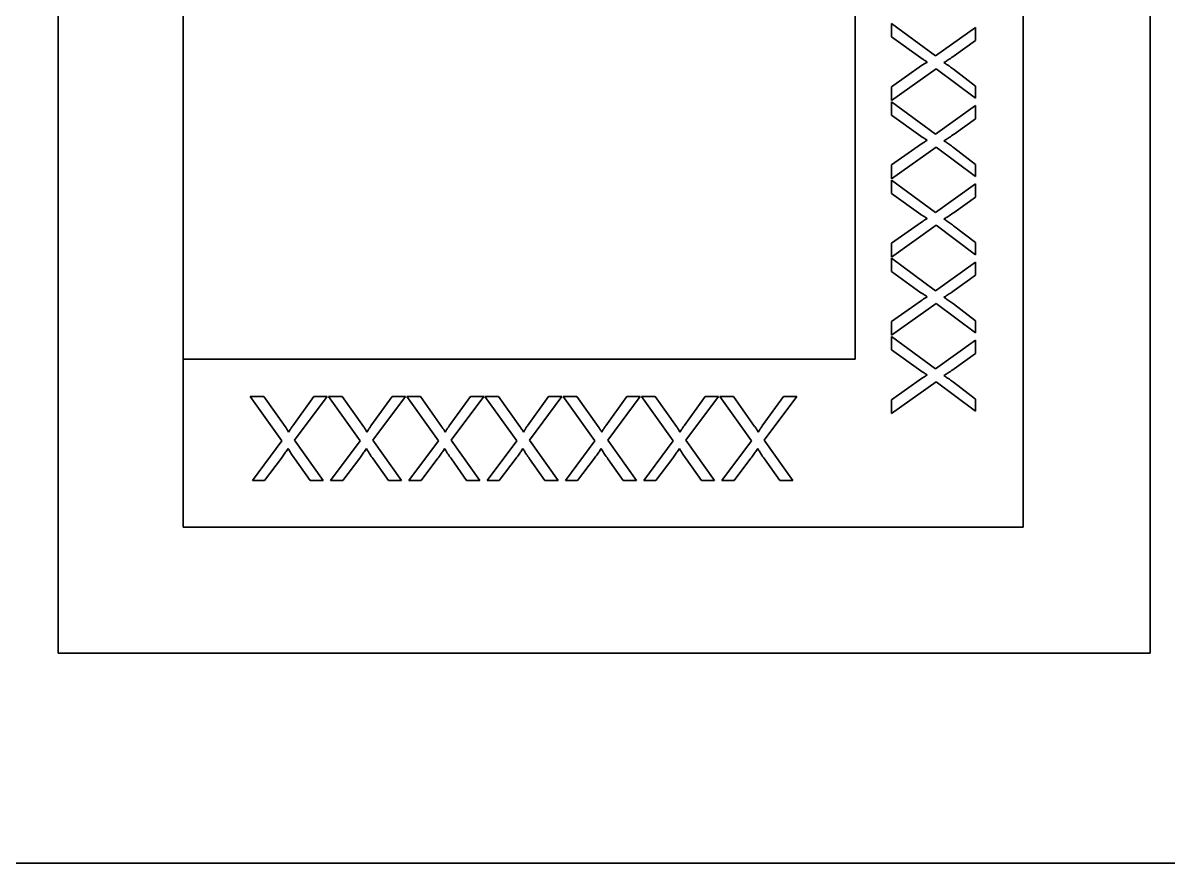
# Model space of a CAD drawing. Extents: x -1051 to 2563, y -231 to 775.
# Drawn here: x -590.77 to -577.13, y -24.32 to -14.31 of the extents above; entities that cross this region are included whole.
import ezdxf

# ---------------------------------------------------------------- set-up
doc = ezdxf.new("R2010")
doc.units = 0

msp = doc.modelspace()

# ---------------------------------------------------------------- linework, layer by layer
at = {"color": 7, "lineweight": 35, "ltscale": 0.375}
for p, q in [((-590.347, -21.817), (-590.347, -6.817)), ((-577.347, -6.817), (-577.347, -21.817))]:
    msp.add_line(p, q, dxfattribs=at)
at = {"color": 7, "lineweight": 35, "ltscale": 0.3}
msp.add_line((-578.86, -8.317), (-578.86, -20.317), dxfattribs=at)
at = {"color": 7, "lineweight": 35, "ltscale": 0.2}
for p, q in [((-588.86, -18.317), (-588.86, -10.317)), ((-580.86, -10.317), (-580.86, -18.317)), ((-580.86, -18.317), (-588.86, -18.317))]:
    msp.add_line(p, q, dxfattribs=at)
at = {"color": 7, "lineweight": 35, "ltscale": 0.016224}
for p, q in [((-580.424, -14.319), (-579.903, -14.705)), ((-580.424, -15.25), (-579.903, -15.637)), ((-580.424, -16.182), (-579.903, -16.569)), ((-580.424, -17.114), (-579.903, -17.501)), ((-580.424, -18.046), (-579.903, -18.432)), ((-587.145, -18.76), (-587.532, -19.281)), ((-583.418, -18.76), (-583.804, -19.281)), ((-582.486, -18.76), (-582.873, -19.281))]:
    msp.add_line(p, q, dxfattribs=at)
at = {"color": 7, "lineweight": 35, "ltscale": 0.003973}
for p, q in [((-580.424, -14.477), (-580.424, -14.319)), ((-580.424, -15.409), (-580.424, -15.25)), ((-580.424, -16.341), (-580.424, -16.182)), ((-580.424, -17.273), (-580.424, -17.114)), ((-580.424, -18.205), (-580.424, -18.046)), ((-587.304, -18.76), (-587.145, -18.76)), ((-586.372, -18.76), (-586.213, -18.76)), ((-584.508, -18.76), (-584.349, -18.76)), ((-583.577, -18.76), (-583.418, -18.76)), ((-582.645, -18.76), (-582.486, -18.76)), ((-581.713, -18.76), (-581.554, -18.76))]:
    msp.add_line(p, q, dxfattribs=at)
at = {"color": 7, "lineweight": 35, "ltscale": 0.014698}
for p, q in [((-579.903, -14.705), (-579.424, -14.364)), ((-579.903, -15.637), (-579.424, -15.296)), ((-579.903, -16.569), (-579.424, -16.228)), ((-579.903, -17.501), (-579.424, -17.16)), ((-579.903, -18.432), (-579.424, -18.091))]:
    msp.add_line(p, q, dxfattribs=at)
at = {"color": 7, "lineweight": 35, "ltscale": 0.003939}
for p, q in [((-579.424, -14.364), (-579.424, -14.522)), ((-579.424, -15.296), (-579.424, -15.454)), ((-579.424, -16.228), (-579.424, -16.385)), ((-579.424, -17.16), (-579.424, -17.317)), ((-579.424, -18.091), (-579.424, -18.249))]:
    msp.add_line(p, q, dxfattribs=at)
at = {"color": 7, "lineweight": 35, "ltscale": 0.010738}
for p, q in [((-580.075, -14.729), (-580.424, -14.477)), ((-580.075, -15.66), (-580.424, -15.409)), ((-580.075, -16.592), (-580.424, -16.341)), ((-580.075, -17.524), (-580.424, -17.273)), ((-580.075, -18.456), (-580.424, -18.205)), ((-587.555, -19.108), (-587.304, -18.76)), ((-583.828, -19.108), (-583.577, -18.76)), ((-582.896, -19.108), (-582.645, -18.76))]:
    msp.add_line(p, q, dxfattribs=at)
at = {"color": 7, "lineweight": 35, "ltscale": 0.007854}
for p, q in [((-579.424, -14.522), (-579.68, -14.703)), ((-579.424, -15.454), (-579.68, -15.635)), ((-579.424, -16.385), (-579.68, -16.567)), ((-579.424, -17.317), (-579.68, -17.499)), ((-579.424, -18.249), (-579.68, -18.43)), ((-587.348, -19.76), (-587.53, -19.503)), ((-585.485, -19.76), (-585.666, -19.503)), ((-584.553, -19.76), (-584.734, -19.503)), ((-583.621, -19.76), (-583.802, -19.503)), ((-582.689, -19.76), (-582.871, -19.503))]:
    msp.add_line(p, q, dxfattribs=at)
at = {"color": 7, "lineweight": 35, "ltscale": 0.000427689}
for p, q in [((-579.711, -14.725), (-579.725, -14.734)), ((-579.711, -15.656), (-579.725, -15.666)), ((-579.711, -16.588), (-579.725, -16.598)), ((-579.711, -18.452), (-579.725, -18.461))]:
    msp.add_line(p, q, dxfattribs=at)
at = {"color": 7, "lineweight": 35, "ltscale": 0.000453333}
for p, q in [((-579.696, -14.714), (-579.711, -14.725)), ((-579.696, -16.578), (-579.711, -16.588)), ((-579.696, -17.51), (-579.711, -17.52))]:
    msp.add_line(p, q, dxfattribs=at)
at = {"color": 7, "lineweight": 35, "ltscale": 0.000477739}
for p, q in [((-579.68, -14.703), (-579.696, -14.714)), ((-579.68, -15.635), (-579.696, -15.646)), ((-579.68, -17.499), (-579.696, -17.51)), ((-579.68, -18.43), (-579.696, -18.441))]:
    msp.add_line(p, q, dxfattribs=at)
at = {"color": 7, "lineweight": 35, "ltscale": 0.010914}
for p, q in [((-580.424, -15.072), (-580.067, -14.82)), ((-580.424, -16.003), (-580.067, -15.752)), ((-580.424, -16.935), (-580.067, -16.684)), ((-580.424, -17.867), (-580.067, -17.615)), ((-580.424, -18.799), (-580.067, -18.547))]:
    msp.add_line(p, q, dxfattribs=at)
at = {"color": 7, "lineweight": 35, "ltscale": 0.016255}
for p, q in [((-579.895, -14.857), (-580.424, -15.235)), ((-579.895, -15.789), (-580.424, -16.167)), ((-579.895, -16.72), (-580.424, -17.099)), ((-579.895, -17.652), (-580.424, -18.031)), ((-579.895, -18.584), (-580.424, -18.962)), ((-583.956, -19.288), (-584.334, -18.76))]:
    msp.add_line(p, q, dxfattribs=at)
at = {"color": 7, "lineweight": 35, "ltscale": 0.000135012}
for p, q in [((-580.071, -14.732), (-580.075, -14.729)), ((-580.071, -15.663), (-580.075, -15.66)), ((-580.071, -16.595), (-580.075, -16.592)), ((-580.071, -18.459), (-580.075, -18.456))]:
    msp.add_line(p, q, dxfattribs=at)
at = {"color": 7, "lineweight": 35, "ltscale": 0.000154258}
for p, q in [((-580.066, -14.735), (-580.071, -14.732)), ((-580.066, -16.599), (-580.071, -16.595)), ((-580.066, -17.53), (-580.071, -17.527)), ((-580.066, -18.462), (-580.071, -18.459))]:
    msp.add_line(p, q, dxfattribs=at)
at = {"color": 7, "lineweight": 35, "ltscale": 0.000188335}
for p, q in [((-580.067, -14.82), (-580.061, -14.816)), ((-580.067, -15.752), (-580.061, -15.747)), ((-580.067, -16.684), (-580.061, -16.679)), ((-580.067, -17.615), (-580.061, -17.611)), ((-580.067, -18.547), (-580.061, -18.543))]:
    msp.add_line(p, q, dxfattribs=at)
at = {"color": 7, "lineweight": 35, "ltscale": 0.000173516}
for p, q in [((-580.06, -14.739), (-580.066, -14.735)), ((-580.06, -15.671), (-580.066, -15.667)), ((-580.06, -17.534), (-580.066, -17.53))]:
    msp.add_line(p, q, dxfattribs=at)
at = {"color": 7, "lineweight": 35, "ltscale": 0.000190026}
for p, q in [((-580.061, -14.816), (-580.055, -14.811)), ((-580.061, -16.679), (-580.055, -16.675)), ((-580.061, -17.611), (-580.055, -17.607)), ((-580.061, -18.543), (-580.055, -18.539))]:
    msp.add_line(p, q, dxfattribs=at)
at = {"color": 7, "lineweight": 35, "ltscale": 0.000192992}
for p, q in [((-580.053, -14.743), (-580.06, -14.739)), ((-580.053, -17.538), (-580.06, -17.534))]:
    msp.add_line(p, q, dxfattribs=at)
at = {"color": 7, "lineweight": 35, "ltscale": 0.000192981}
for p, q in [((-580.055, -14.811), (-580.048, -14.807)), ((-580.055, -15.743), (-580.048, -15.739)), ((-580.055, -16.675), (-580.048, -16.671)), ((-580.055, -17.607), (-580.048, -17.602))]:
    msp.add_line(p, q, dxfattribs=at)
at = {"color": 7, "lineweight": 35, "ltscale": 0.000213345}
for p, q in [((-580.046, -14.748), (-580.053, -14.743)), ((-580.046, -16.611), (-580.053, -16.607)), ((-580.046, -17.543), (-580.053, -17.538))]:
    msp.add_line(p, q, dxfattribs=at)
at = {"color": 7, "lineweight": 35, "ltscale": 0.000195733}
for p, q in [((-580.048, -14.807), (-580.042, -14.803)), ((-580.048, -15.739), (-580.042, -15.735)), ((-580.048, -16.671), (-580.042, -16.666)), ((-580.048, -17.602), (-580.042, -17.598))]:
    msp.add_line(p, q, dxfattribs=at)
at = {"color": 7, "lineweight": 35, "ltscale": 0.000231543}
for p, q in [((-580.038, -14.753), (-580.046, -14.748)), ((-580.038, -16.616), (-580.046, -16.611))]:
    msp.add_line(p, q, dxfattribs=at)
at = {"color": 7, "lineweight": 35, "ltscale": 0.000198702}
for p, q in [((-580.042, -14.803), (-580.035, -14.798)), ((-580.042, -16.666), (-580.035, -16.662)), ((-580.042, -17.598), (-580.035, -17.594)), ((-580.042, -18.53), (-580.035, -18.526))]:
    msp.add_line(p, q, dxfattribs=at)
at = {"color": 7, "lineweight": 35, "ltscale": 0.000251914}
for p, q in [((-580.03, -14.758), (-580.038, -14.753)), ((-580.03, -16.622), (-580.038, -16.616))]:
    msp.add_line(p, q, dxfattribs=at)
at = {"color": 7, "lineweight": 35, "ltscale": 0.000200397}
for p, q in [((-580.035, -14.798), (-580.028, -14.794)), ((-580.035, -15.73), (-580.028, -15.726)), ((-580.035, -16.662), (-580.028, -16.658)), ((-580.035, -18.526), (-580.028, -18.521))]:
    msp.add_line(p, q, dxfattribs=at)
at = {"color": 7, "lineweight": 35, "ltscale": 0.000270111}
for p, q in [((-580.021, -14.764), (-580.03, -14.758)), ((-580.021, -16.627), (-580.03, -16.622))]:
    msp.add_line(p, q, dxfattribs=at)
at = {"color": 7, "lineweight": 35, "ltscale": 0.000203372}
for p, q in [((-580.028, -14.794), (-580.021, -14.79)), ((-580.028, -15.726), (-580.021, -15.721)), ((-580.028, -16.658), (-580.021, -16.653)), ((-580.028, -18.521), (-580.021, -18.517))]:
    msp.add_line(p, q, dxfattribs=at)
at = {"color": 7, "lineweight": 35, "ltscale": 0.000290495}
for p, q in [((-580.011, -14.77), (-580.021, -14.764)), ((-580.011, -16.633), (-580.021, -16.627))]:
    msp.add_line(p, q, dxfattribs=at)
at = {"color": 7, "lineweight": 35, "ltscale": 0.000206353}
for p, q in [((-580.021, -14.79), (-580.014, -14.785)), ((-580.021, -17.585), (-580.014, -17.581))]:
    msp.add_line(p, q, dxfattribs=at)
at = {"color": 7, "lineweight": 35, "ltscale": 0.000209134}
for p, q in [((-580.014, -14.785), (-580.007, -14.781)), ((-580.014, -15.717), (-580.007, -15.713)), ((-580.014, -17.581), (-580.007, -17.576))]:
    msp.add_line(p, q, dxfattribs=at)
at = {"color": 7, "lineweight": 35, "ltscale": 0.000311288}
for p, q in [((-580, -14.776), (-580.011, -14.77)), ((-580, -16.64), (-580.011, -16.633)), ((-580, -17.572), (-580.011, -17.565))]:
    msp.add_line(p, q, dxfattribs=at)
at = {"color": 7, "lineweight": 35, "ltscale": 0.000212126}
for p, q in [((-580.007, -14.781), (-580, -14.776)), ((-580.007, -16.644), (-580, -16.64)), ((-580.007, -17.576), (-580, -17.572)), ((-580.007, -18.508), (-580, -18.503))]:
    msp.add_line(p, q, dxfattribs=at)
at = {"color": 7, "lineweight": 35, "ltscale": 0.014697}
for p, q in [((-579.424, -15.208), (-579.895, -14.857)), ((-579.424, -16.14), (-579.895, -15.789)), ((-579.424, -17.072), (-579.895, -16.72)), ((-579.424, -18.003), (-579.895, -17.652)), ((-579.424, -18.935), (-579.895, -18.584)), ((-588.034, -19.76), (-587.683, -19.288)), ((-587.532, -19.281), (-587.191, -19.76)), ((-586.6, -19.281), (-586.259, -19.76)), ((-586.171, -19.76), (-585.819, -19.288)), ((-585.668, -19.281), (-585.327, -19.76)), ((-585.239, -19.76), (-584.888, -19.288)), ((-584.736, -19.281), (-584.395, -19.76)), ((-583.804, -19.281), (-583.463, -19.76)), ((-583.375, -19.76), (-583.024, -19.288)), ((-582.873, -19.281), (-582.532, -19.76)), ((-581.941, -19.281), (-581.6, -19.76))]:
    msp.add_line(p, q, dxfattribs=at)
at = {"color": 7, "lineweight": 35, "ltscale": 0.000256829}
for p, q in [((-579.794, -14.779), (-579.803, -14.784)), ((-579.794, -16.642), (-579.803, -16.647))]:
    msp.add_line(p, q, dxfattribs=at)
at = {"color": 7, "lineweight": 35, "ltscale": 0.000321788}
for p, q in [((-579.803, -14.784), (-579.792, -14.791)), ((-579.803, -15.716), (-579.792, -15.722)), ((-579.803, -16.647), (-579.792, -16.654)), ((-579.803, -17.579), (-579.792, -17.586)), ((-579.803, -18.511), (-579.792, -18.518))]:
    msp.add_line(p, q, dxfattribs=at)
at = {"color": 7, "lineweight": 35, "ltscale": 0.00028335}
for p, q in [((-579.784, -14.773), (-579.794, -14.779)), ((-579.784, -16.636), (-579.794, -16.642)), ((-579.784, -17.568), (-579.794, -17.574))]:
    msp.add_line(p, q, dxfattribs=at)
at = {"color": 7, "lineweight": 35, "ltscale": 0.000327625}
for p, q in [((-579.792, -14.791), (-579.781, -14.798)), ((-579.792, -16.654), (-579.781, -16.661)), ((-579.792, -18.518), (-579.781, -18.525))]:
    msp.add_line(p, q, dxfattribs=at)
at = {"color": 7, "lineweight": 35, "ltscale": 0.00030489}
for p, q in [((-579.774, -14.767), (-579.784, -14.773)), ((-579.774, -15.698), (-579.784, -15.705)), ((-579.774, -16.63), (-579.784, -16.636)), ((-579.774, -18.494), (-579.784, -18.5))]:
    msp.add_line(p, q, dxfattribs=at)
at = {"color": 7, "lineweight": 35, "ltscale": 0.000333499}
for p, q in [((-579.781, -14.798), (-579.77, -14.805)), ((-579.781, -15.729), (-579.77, -15.737)), ((-579.781, -16.661), (-579.77, -16.669)), ((-579.781, -17.593), (-579.77, -17.6))]:
    msp.add_line(p, q, dxfattribs=at)
at = {"color": 7, "lineweight": 35, "ltscale": 0.000331899}
msp.add_line((-579.763, -14.759), (-579.774, -14.767), dxfattribs=at)
at = {"color": 7, "lineweight": 35, "ltscale": 0.000339621}
for p, q in [((-579.77, -14.805), (-579.759, -14.812)), ((-579.77, -16.669), (-579.759, -16.676)), ((-579.77, -17.6), (-579.759, -17.608))]:
    msp.add_line(p, q, dxfattribs=at)
at = {"color": 7, "lineweight": 35, "ltscale": 0.000354672}
for p, q in [((-579.751, -14.752), (-579.763, -14.759)), ((-579.751, -15.684), (-579.763, -15.691)), ((-579.751, -16.615), (-579.763, -16.623)), ((-579.751, -17.547), (-579.763, -17.555)), ((-579.751, -18.479), (-579.763, -18.487))]:
    msp.add_line(p, q, dxfattribs=at)
at = {"color": 7, "lineweight": 35, "ltscale": 0.000342835}
for p, q in [((-579.759, -14.812), (-579.747, -14.82)), ((-579.759, -16.676), (-579.747, -16.684)), ((-579.759, -17.608), (-579.747, -17.616))]:
    msp.add_line(p, q, dxfattribs=at)
at = {"color": 7, "lineweight": 35, "ltscale": 0.000378769}
msp.add_line((-579.738, -14.743), (-579.751, -14.752), dxfattribs=at)
at = {"color": 7, "lineweight": 35, "ltscale": 0.000350295}
for p, q in [((-579.747, -14.82), (-579.736, -14.828)), ((-579.747, -16.684), (-579.736, -16.692)), ((-579.747, -17.616), (-579.736, -17.624))]:
    msp.add_line(p, q, dxfattribs=at)
at = {"color": 7, "lineweight": 35, "ltscale": 0.00040332}
for p, q in [((-579.725, -14.734), (-579.738, -14.743)), ((-579.725, -15.666), (-579.738, -15.675)), ((-579.725, -16.598), (-579.738, -16.607)), ((-579.725, -17.53), (-579.738, -17.539)), ((-579.725, -18.461), (-579.738, -18.47))]:
    msp.add_line(p, q, dxfattribs=at)
at = {"color": 7, "lineweight": 35, "ltscale": 0.000355071}
for p, q in [((-579.736, -14.828), (-579.724, -14.837)), ((-579.736, -15.76), (-579.724, -15.768)), ((-579.736, -16.692), (-579.724, -16.7)), ((-579.736, -18.555), (-579.724, -18.564))]:
    msp.add_line(p, q, dxfattribs=at)
at = {"color": 7, "lineweight": 35, "ltscale": 0.000359668}
msp.add_line((-579.724, -14.837), (-579.713, -14.845), dxfattribs=at)
at = {"color": 7, "lineweight": 35, "ltscale": 0.000365982}
for p, q in [((-579.713, -14.845), (-579.701, -14.854)), ((-579.713, -15.777), (-579.701, -15.786)), ((-579.713, -17.64), (-579.701, -17.649)), ((-579.713, -18.572), (-579.701, -18.581))]:
    msp.add_line(p, q, dxfattribs=at)
at = {"color": 7, "lineweight": 35, "ltscale": 0.000372096}
for p, q in [((-579.701, -14.854), (-579.689, -14.863)), ((-579.701, -15.786), (-579.689, -15.795)), ((-579.701, -16.717), (-579.689, -16.726)), ((-579.701, -17.649), (-579.689, -17.658)), ((-579.701, -18.581), (-579.689, -18.59))]:
    msp.add_line(p, q, dxfattribs=at)
at = {"color": 7, "lineweight": 35, "ltscale": 0.008326}
for p, q in [((-579.689, -14.863), (-579.424, -15.064)), ((-579.689, -15.795), (-579.424, -15.996)), ((-579.689, -16.726), (-579.424, -16.928)), ((-579.689, -17.658), (-579.424, -17.859)), ((-579.689, -18.59), (-579.424, -18.791))]:
    msp.add_line(p, q, dxfattribs=at)
at = {"color": 7, "lineweight": 35, "ltscale": 0.004093}
for p, q in [((-580.424, -15.235), (-580.424, -15.072)), ((-580.424, -16.167), (-580.424, -16.003)), ((-580.424, -17.099), (-580.424, -16.935)), ((-580.424, -18.031), (-580.424, -17.867)), ((-580.424, -18.962), (-580.424, -18.799))]:
    msp.add_line(p, q, dxfattribs=at)
at = {"color": 7, "lineweight": 35, "ltscale": 0.003598}
for p, q in [((-579.424, -15.064), (-579.424, -15.208)), ((-579.424, -15.996), (-579.424, -16.14)), ((-579.424, -16.928), (-579.424, -17.072)), ((-579.424, -17.859), (-579.424, -18.003)), ((-579.424, -18.791), (-579.424, -18.935)), ((-587.89, -19.76), (-588.034, -19.76)), ((-586.959, -19.76), (-587.103, -19.76)), ((-586.027, -19.76), (-586.171, -19.76)), ((-585.095, -19.76), (-585.239, -19.76)), ((-584.163, -19.76), (-584.307, -19.76)), ((-583.232, -19.76), (-583.375, -19.76)), ((-582.3, -19.76), (-582.444, -19.76))]:
    msp.add_line(p, q, dxfattribs=at)
at = {"color": 7, "lineweight": 35, "ltscale": 0.00015447}
msp.add_line((-580.066, -15.667), (-580.071, -15.663), dxfattribs=at)
at = {"color": 7, "lineweight": 35, "ltscale": 0.000192784}
for p, q in [((-580.053, -15.675), (-580.06, -15.671)), ((-580.053, -16.607), (-580.06, -16.602)), ((-580.053, -18.47), (-580.06, -18.466))]:
    msp.add_line(p, q, dxfattribs=at)
at = {"color": 7, "lineweight": 35, "ltscale": 0.00021355}
for p, q in [((-580.046, -15.679), (-580.053, -15.675)), ((-580.046, -18.475), (-580.053, -18.47))]:
    msp.add_line(p, q, dxfattribs=at)
at = {"color": 7, "lineweight": 35, "ltscale": 0.000378979}
for p, q in [((-579.738, -15.675), (-579.751, -15.684)), ((-579.738, -16.607), (-579.751, -16.615)), ((-579.738, -17.539), (-579.751, -17.547)), ((-579.738, -18.47), (-579.751, -18.479))]:
    msp.add_line(p, q, dxfattribs=at)
at = {"color": 7, "lineweight": 35, "ltscale": 0.000453116}
for p, q in [((-579.696, -15.646), (-579.711, -15.656)), ((-579.696, -18.441), (-579.711, -18.452))]:
    msp.add_line(p, q, dxfattribs=at)
at = {"color": 7, "lineweight": 35, "ltscale": 0.000189811}
msp.add_line((-580.061, -15.747), (-580.055, -15.743), dxfattribs=at)
at = {"color": 7, "lineweight": 35, "ltscale": 0.000231338}
for p, q in [((-580.038, -15.684), (-580.046, -15.679)), ((-580.038, -17.548), (-580.046, -17.543)), ((-580.038, -18.48), (-580.046, -18.475))]:
    msp.add_line(p, q, dxfattribs=at)
at = {"color": 7, "lineweight": 35, "ltscale": 0.000198911}
msp.add_line((-580.042, -15.735), (-580.035, -15.73), dxfattribs=at)
at = {"color": 7, "lineweight": 35, "ltscale": 0.000252117}
for p, q in [((-580.03, -15.69), (-580.038, -15.684)), ((-580.03, -17.553), (-580.038, -17.548)), ((-580.03, -18.485), (-580.038, -18.48))]:
    msp.add_line(p, q, dxfattribs=at)
at = {"color": 7, "lineweight": 35, "ltscale": 0.000269908}
for p, q in [((-580.021, -15.695), (-580.03, -15.69)), ((-580.021, -17.559), (-580.03, -17.553)), ((-580.021, -18.491), (-580.03, -18.485))]:
    msp.add_line(p, q, dxfattribs=at)
at = {"color": 7, "lineweight": 35, "ltscale": 0.000290695}
for p, q in [((-580.011, -15.702), (-580.021, -15.695)), ((-580.011, -17.565), (-580.021, -17.559)), ((-580.011, -18.497), (-580.021, -18.491))]:
    msp.add_line(p, q, dxfattribs=at)
at = {"color": 7, "lineweight": 35, "ltscale": 0.000206148}
for p, q in [((-580.021, -15.721), (-580.014, -15.717)), ((-580.021, -16.653), (-580.014, -16.649)), ((-580.021, -18.517), (-580.014, -18.512))]:
    msp.add_line(p, q, dxfattribs=at)
at = {"color": 7, "lineweight": 35, "ltscale": 0.000311089}
for p, q in [((-580, -15.708), (-580.011, -15.702)), ((-580, -18.503), (-580.011, -18.497))]:
    msp.add_line(p, q, dxfattribs=at)
at = {"color": 7, "lineweight": 35, "ltscale": 0.000212328}
msp.add_line((-580.007, -15.713), (-580, -15.708), dxfattribs=at)
at = {"color": 7, "lineweight": 35, "ltscale": 0.000256639}
for p, q in [((-579.794, -15.71), (-579.803, -15.716)), ((-579.794, -17.574), (-579.803, -17.579)), ((-579.794, -18.506), (-579.803, -18.511))]:
    msp.add_line(p, q, dxfattribs=at)
at = {"color": 7, "lineweight": 35, "ltscale": 0.000283544}
for p, q in [((-579.784, -15.705), (-579.794, -15.71)), ((-579.784, -18.5), (-579.794, -18.506))]:
    msp.add_line(p, q, dxfattribs=at)
at = {"color": 7, "lineweight": 35, "ltscale": 0.00032783}
for p, q in [((-579.792, -15.722), (-579.781, -15.729)), ((-579.792, -17.586), (-579.781, -17.593))]:
    msp.add_line(p, q, dxfattribs=at)
at = {"color": 7, "lineweight": 35, "ltscale": 0.000331696}
for p, q in [((-579.763, -15.691), (-579.774, -15.698)), ((-579.763, -16.623), (-579.774, -16.63)), ((-579.763, -17.555), (-579.774, -17.562)), ((-579.763, -18.487), (-579.774, -18.494))]:
    msp.add_line(p, q, dxfattribs=at)
at = {"color": 7, "lineweight": 35, "ltscale": 0.000339409}
for p, q in [((-579.77, -15.737), (-579.759, -15.744)), ((-579.77, -18.532), (-579.759, -18.54))]:
    msp.add_line(p, q, dxfattribs=at)
at = {"color": 7, "lineweight": 35, "ltscale": 0.000343052}
for p, q in [((-579.759, -15.744), (-579.747, -15.752)), ((-579.759, -18.54), (-579.747, -18.547))]:
    msp.add_line(p, q, dxfattribs=at)
at = {"color": 7, "lineweight": 35, "ltscale": 0.000350076}
for p, q in [((-579.747, -15.752), (-579.736, -15.76)), ((-579.747, -18.547), (-579.736, -18.555))]:
    msp.add_line(p, q, dxfattribs=at)
at = {"color": 7, "lineweight": 35, "ltscale": 0.000359894}
for p, q in [((-579.724, -15.768), (-579.713, -15.777)), ((-579.724, -16.7), (-579.713, -16.709)), ((-579.724, -17.632), (-579.713, -17.64)), ((-579.724, -18.564), (-579.713, -18.572))]:
    msp.add_line(p, q, dxfattribs=at)
at = {"color": 7, "lineweight": 35, "ltscale": 0.000173726}
for p, q in [((-580.06, -16.602), (-580.066, -16.599)), ((-580.06, -18.466), (-580.066, -18.462))]:
    msp.add_line(p, q, dxfattribs=at)
at = {"color": 7, "lineweight": 35, "ltscale": 0.00047752}
msp.add_line((-579.68, -16.567), (-579.696, -16.578), dxfattribs=at)
at = {"color": 7, "lineweight": 35, "ltscale": 0.000209338}
for p, q in [((-580.014, -16.649), (-580.007, -16.644)), ((-580.014, -18.512), (-580.007, -18.508))]:
    msp.add_line(p, q, dxfattribs=at)
at = {"color": 7, "lineweight": 35, "ltscale": 0.000365754}
msp.add_line((-579.713, -16.709), (-579.701, -16.717), dxfattribs=at)
at = {"color": 7, "lineweight": 35, "ltscale": 0.000135228}
msp.add_line((-580.071, -17.527), (-580.075, -17.524), dxfattribs=at)
at = {"color": 7, "lineweight": 35, "ltscale": 0.000203165}
msp.add_line((-580.028, -17.589), (-580.021, -17.585), dxfattribs=at)
at = {"color": 7, "lineweight": 35, "ltscale": 0.00030509}
msp.add_line((-579.774, -17.562), (-579.784, -17.568), dxfattribs=at)
at = {"color": 7, "lineweight": 35, "ltscale": 0.000427473}
msp.add_line((-579.711, -17.52), (-579.725, -17.53), dxfattribs=at)
at = {"color": 7, "lineweight": 35, "ltscale": 0.000200605}
msp.add_line((-580.035, -17.594), (-580.028, -17.589), dxfattribs=at)
at = {"color": 7, "lineweight": 35, "ltscale": 0.000354849}
msp.add_line((-579.736, -17.624), (-579.724, -17.632), dxfattribs=at)
at = {"color": 7, "lineweight": 35, "ltscale": 0.05}
msp.add_line((-588.86, -20.317), (-588.86, -18.317), dxfattribs=at)
at = {"color": 7, "lineweight": 35, "ltscale": 0.000192769}
msp.add_line((-580.055, -18.539), (-580.048, -18.534), dxfattribs=at)
at = {"color": 7, "lineweight": 35, "ltscale": 0.000195943}
msp.add_line((-580.048, -18.534), (-580.042, -18.53), dxfattribs=at)
at = {"color": 7, "lineweight": 35, "ltscale": 0.000333708}
msp.add_line((-579.781, -18.525), (-579.77, -18.532), dxfattribs=at)
at = {"color": 7, "lineweight": 35, "ltscale": 0.016256}
for p, q in [((-587.683, -19.288), (-588.062, -18.76)), ((-586.751, -19.288), (-587.13, -18.76)), ((-585.819, -19.288), (-586.198, -18.76)), ((-584.888, -19.288), (-585.266, -18.76)), ((-583.024, -19.288), (-583.403, -18.76)), ((-582.092, -19.288), (-582.471, -18.76))]:
    msp.add_line(p, q, dxfattribs=at)
at = {"color": 7, "lineweight": 35, "ltscale": 0.004092}
for p, q in [((-588.062, -18.76), (-587.898, -18.76)), ((-586.198, -18.76), (-586.034, -18.76)), ((-584.334, -18.76), (-584.171, -18.76)), ((-583.403, -18.76), (-583.239, -18.76))]:
    msp.add_line(p, q, dxfattribs=at)
at = {"color": 7, "lineweight": 35, "ltscale": 0.010916}
for p, q in [((-587.898, -18.76), (-587.646, -19.116)), ((-586.966, -18.76), (-586.714, -19.116)), ((-586.034, -18.76), (-585.783, -19.116)), ((-585.103, -18.76), (-584.851, -19.116)), ((-584.171, -18.76), (-583.919, -19.116)), ((-583.239, -18.76), (-582.987, -19.116)), ((-582.307, -18.76), (-582.055, -19.116))]:
    msp.add_line(p, q, dxfattribs=at)
at = {"color": 7, "lineweight": 35, "ltscale": 0.004094}
for p, q in [((-587.13, -18.76), (-586.966, -18.76)), ((-585.266, -18.76), (-585.103, -18.76)), ((-582.471, -18.76), (-582.307, -18.76))]:
    msp.add_line(p, q, dxfattribs=at)
at = {"color": 7, "lineweight": 35, "ltscale": 0.010739}
for p, q in [((-586.623, -19.108), (-586.372, -18.76)), ((-585.691, -19.108), (-585.44, -18.76)), ((-584.759, -19.108), (-584.508, -18.76)), ((-581.964, -19.108), (-581.713, -18.76))]:
    msp.add_line(p, q, dxfattribs=at)
at = {"color": 7, "lineweight": 35, "ltscale": 0.016225}
for p, q in [((-586.213, -18.76), (-586.6, -19.281)), ((-584.349, -18.76), (-584.736, -19.281)), ((-581.554, -18.76), (-581.941, -19.281))]:
    msp.add_line(p, q, dxfattribs=at)
at = {"color": 7, "lineweight": 35, "ltscale": 0.016226}
msp.add_line((-585.281, -18.76), (-585.668, -19.281), dxfattribs=at)
at = {"color": 7, "lineweight": 35, "ltscale": 0.003975}
msp.add_line((-585.44, -18.76), (-585.281, -18.76), dxfattribs=at)
at = {"color": 7, "lineweight": 35, "ltscale": 0.000187823}
for p, q in [((-587.646, -19.116), (-587.642, -19.123)), ((-582.987, -19.116), (-582.983, -19.123))]:
    msp.add_line(p, q, dxfattribs=at)
at = {"color": 7, "lineweight": 35, "ltscale": 0.000190657}
for p, q in [((-587.642, -19.123), (-587.638, -19.129)), ((-586.71, -19.123), (-586.706, -19.129)), ((-585.778, -19.123), (-585.774, -19.129)), ((-584.847, -19.123), (-584.842, -19.129)), ((-583.915, -19.123), (-583.911, -19.129)), ((-582.983, -19.123), (-582.979, -19.129)), ((-582.051, -19.123), (-582.047, -19.129))]:
    msp.add_line(p, q, dxfattribs=at)
at = {"color": 7, "lineweight": 35, "ltscale": 0.000192557}
for p, q in [((-587.638, -19.129), (-587.633, -19.135)), ((-586.706, -19.129), (-586.702, -19.135)), ((-584.842, -19.129), (-584.838, -19.135)), ((-582.979, -19.129), (-582.974, -19.135)), ((-582.047, -19.129), (-582.043, -19.135))]:
    msp.add_line(p, q, dxfattribs=at)
at = {"color": 7, "lineweight": 35, "ltscale": 0.000195626}
for p, q in [((-587.633, -19.135), (-587.629, -19.142)), ((-586.702, -19.135), (-586.697, -19.142)), ((-585.77, -19.135), (-585.766, -19.142)), ((-584.838, -19.135), (-584.834, -19.142)), ((-582.974, -19.135), (-582.97, -19.142)), ((-582.043, -19.135), (-582.038, -19.142))]:
    msp.add_line(p, q, dxfattribs=at)
at = {"color": 7, "lineweight": 35, "ltscale": 0.000198174}
for p, q in [((-587.629, -19.142), (-587.625, -19.148)), ((-585.766, -19.142), (-585.761, -19.148)), ((-582.97, -19.142), (-582.966, -19.148))]:
    msp.add_line(p, q, dxfattribs=at)
at = {"color": 7, "lineweight": 35, "ltscale": 0.000200924}
for p, q in [((-587.625, -19.148), (-587.62, -19.155)), ((-585.761, -19.148), (-585.757, -19.155)), ((-583.898, -19.148), (-583.893, -19.155)), ((-582.966, -19.148), (-582.961, -19.155))]:
    msp.add_line(p, q, dxfattribs=at)
at = {"color": 7, "lineweight": 35, "ltscale": 0.000203486}
for p, q in [((-587.62, -19.155), (-587.616, -19.162)), ((-586.689, -19.155), (-586.684, -19.162)), ((-585.757, -19.155), (-585.752, -19.162)), ((-583.893, -19.155), (-583.889, -19.162)), ((-582.961, -19.155), (-582.957, -19.162)), ((-582.03, -19.155), (-582.025, -19.162))]:
    msp.add_line(p, q, dxfattribs=at)
at = {"color": 7, "lineweight": 35, "ltscale": 0.000206558}
for p, q in [((-587.616, -19.162), (-587.612, -19.169)), ((-586.684, -19.162), (-586.68, -19.169)), ((-585.752, -19.162), (-585.748, -19.169)), ((-582.957, -19.162), (-582.953, -19.169)), ((-582.025, -19.162), (-582.021, -19.169))]:
    msp.add_line(p, q, dxfattribs=at)
at = {"color": 7, "lineweight": 35, "ltscale": 0.000208812}
for p, q in [((-587.612, -19.169), (-587.607, -19.176)), ((-586.68, -19.169), (-586.675, -19.176)), ((-585.748, -19.169), (-585.743, -19.176)), ((-584.816, -19.169), (-584.812, -19.176)), ((-582.953, -19.169), (-582.948, -19.176)), ((-582.021, -19.169), (-582.016, -19.176))]:
    msp.add_line(p, q, dxfattribs=at)
at = {"color": 7, "lineweight": 35, "ltscale": 0.000212207}
for p, q in [((-587.607, -19.176), (-587.603, -19.183)), ((-586.675, -19.176), (-586.671, -19.183)), ((-584.812, -19.176), (-584.807, -19.183)), ((-582.948, -19.176), (-582.944, -19.183)), ((-582.016, -19.176), (-582.012, -19.183))]:
    msp.add_line(p, q, dxfattribs=at)
at = {"color": 7, "lineweight": 35, "ltscale": 0.000309913}
for p, q in [((-587.603, -19.183), (-587.596, -19.173)), ((-586.671, -19.183), (-586.664, -19.173)), ((-584.807, -19.183), (-584.801, -19.173)), ((-582.944, -19.183), (-582.937, -19.173)), ((-582.012, -19.183), (-582.005, -19.173))]:
    msp.add_line(p, q, dxfattribs=at)
at = {"color": 7, "lineweight": 35, "ltscale": 0.000290819}
for p, q in [((-587.596, -19.173), (-587.59, -19.163)), ((-586.664, -19.173), (-586.658, -19.163)), ((-585.732, -19.173), (-585.726, -19.163)), ((-584.801, -19.173), (-584.795, -19.163)), ((-583.869, -19.173), (-583.863, -19.163)), ((-582.937, -19.173), (-582.931, -19.163)), ((-582.005, -19.173), (-581.999, -19.163))]:
    msp.add_line(p, q, dxfattribs=at)
at = {"color": 7, "lineweight": 35, "ltscale": 0.000271081}
for p, q in [((-587.59, -19.163), (-587.584, -19.154)), ((-586.658, -19.163), (-586.652, -19.154)), ((-585.726, -19.163), (-585.721, -19.154)), ((-584.795, -19.163), (-584.789, -19.154)), ((-583.863, -19.163), (-583.857, -19.154)), ((-582.931, -19.163), (-582.925, -19.154)), ((-581.999, -19.163), (-581.994, -19.154))]:
    msp.add_line(p, q, dxfattribs=at)
at = {"color": 7, "lineweight": 35, "ltscale": 0.000251997}
for p, q in [((-587.584, -19.154), (-587.579, -19.145)), ((-586.652, -19.154), (-586.647, -19.145)), ((-584.789, -19.154), (-584.784, -19.145)), ((-582.925, -19.154), (-582.92, -19.145)), ((-581.994, -19.154), (-581.988, -19.145))]:
    msp.add_line(p, q, dxfattribs=at)
at = {"color": 7, "lineweight": 35, "ltscale": 0.000231779}
for p, q in [((-587.579, -19.145), (-587.574, -19.137)), ((-586.647, -19.145), (-586.642, -19.137)), ((-584.784, -19.145), (-584.779, -19.137)), ((-583.852, -19.145), (-583.847, -19.137)), ((-582.92, -19.145), (-582.915, -19.137)), ((-581.988, -19.145), (-581.983, -19.137))]:
    msp.add_line(p, q, dxfattribs=at)
at = {"color": 7, "lineweight": 35, "ltscale": 0.00021238}
for p, q in [((-587.574, -19.137), (-587.569, -19.13)), ((-586.642, -19.137), (-586.638, -19.13)), ((-585.71, -19.137), (-585.706, -19.13)), ((-584.779, -19.137), (-584.774, -19.13)), ((-582.915, -19.137), (-582.91, -19.13)), ((-581.983, -19.137), (-581.979, -19.13))]:
    msp.add_line(p, q, dxfattribs=at)
at = {"color": 7, "lineweight": 35, "ltscale": 0.000193312}
for p, q in [((-587.569, -19.13), (-587.565, -19.124)), ((-586.638, -19.13), (-586.633, -19.124)), ((-585.706, -19.13), (-585.702, -19.124)), ((-584.774, -19.13), (-584.77, -19.124)), ((-582.91, -19.13), (-582.906, -19.124)), ((-581.979, -19.13), (-581.974, -19.124))]:
    msp.add_line(p, q, dxfattribs=at)
at = {"color": 7, "lineweight": 35, "ltscale": 0.000173937}
for p, q in [((-587.565, -19.124), (-587.561, -19.118)), ((-586.633, -19.124), (-586.63, -19.118)), ((-583.838, -19.124), (-583.834, -19.118)), ((-582.906, -19.124), (-582.902, -19.118)), ((-581.974, -19.124), (-581.971, -19.118))]:
    msp.add_line(p, q, dxfattribs=at)
at = {"color": 7, "lineweight": 35, "ltscale": 0.000153729}
for p, q in [((-587.561, -19.118), (-587.558, -19.113)), ((-586.63, -19.118), (-586.626, -19.113)), ((-585.698, -19.118), (-585.694, -19.113)), ((-583.834, -19.118), (-583.831, -19.113)), ((-582.902, -19.118), (-582.899, -19.113)), ((-581.971, -19.118), (-581.967, -19.113))]:
    msp.add_line(p, q, dxfattribs=at)
at = {"color": 7, "lineweight": 35, "ltscale": 0.000134698}
for p, q in [((-587.558, -19.113), (-587.555, -19.108)), ((-586.626, -19.113), (-586.623, -19.108)), ((-585.694, -19.113), (-585.691, -19.108)), ((-584.763, -19.113), (-584.759, -19.108)), ((-582.899, -19.113), (-582.896, -19.108)), ((-581.967, -19.113), (-581.964, -19.108))]:
    msp.add_line(p, q, dxfattribs=at)
at = {"color": 7, "lineweight": 35, "ltscale": 0.000186959}
for p, q in [((-586.714, -19.116), (-586.71, -19.123)), ((-585.783, -19.116), (-585.778, -19.123)), ((-584.851, -19.116), (-584.847, -19.123)), ((-583.919, -19.116), (-583.915, -19.123)), ((-582.055, -19.116), (-582.051, -19.123))]:
    msp.add_line(p, q, dxfattribs=at)
at = {"color": 7, "lineweight": 35, "ltscale": 0.000199012}
for p, q in [((-586.697, -19.142), (-586.693, -19.148)), ((-584.834, -19.142), (-584.829, -19.148)), ((-583.902, -19.142), (-583.898, -19.148)), ((-582.038, -19.142), (-582.034, -19.148))]:
    msp.add_line(p, q, dxfattribs=at)
at = {"color": 7, "lineweight": 35, "ltscale": 0.000200094}
for p, q in [((-586.693, -19.148), (-586.689, -19.155)), ((-584.829, -19.148), (-584.825, -19.155)), ((-582.034, -19.148), (-582.03, -19.155))]:
    msp.add_line(p, q, dxfattribs=at)
at = {"color": 7, "lineweight": 35, "ltscale": 0.000193408}
for p, q in [((-585.774, -19.129), (-585.77, -19.135)), ((-583.911, -19.129), (-583.906, -19.135))]:
    msp.add_line(p, q, dxfattribs=at)
at = {"color": 7, "lineweight": 35, "ltscale": 0.000211399}
for p, q in [((-585.743, -19.176), (-585.739, -19.183)), ((-583.88, -19.176), (-583.875, -19.183))]:
    msp.add_line(p, q, dxfattribs=at)
at = {"color": 7, "lineweight": 35, "ltscale": 0.000310712}
for p, q in [((-585.739, -19.183), (-585.732, -19.173)), ((-583.875, -19.183), (-583.869, -19.173))]:
    msp.add_line(p, q, dxfattribs=at)
at = {"color": 7, "lineweight": 35, "ltscale": 0.000251187}
for p, q in [((-585.721, -19.154), (-585.715, -19.145)), ((-583.857, -19.154), (-583.852, -19.145))]:
    msp.add_line(p, q, dxfattribs=at)
at = {"color": 7, "lineweight": 35, "ltscale": 0.000232596}
msp.add_line((-585.715, -19.145), (-585.71, -19.137), dxfattribs=at)
at = {"color": 7, "lineweight": 35, "ltscale": 0.000173098}
for p, q in [((-585.702, -19.124), (-585.698, -19.118)), ((-584.77, -19.124), (-584.766, -19.118))]:
    msp.add_line(p, q, dxfattribs=at)
at = {"color": 7, "lineweight": 35, "ltscale": 0.000204314}
msp.add_line((-584.825, -19.155), (-584.821, -19.162), dxfattribs=at)
at = {"color": 7, "lineweight": 35, "ltscale": 0.000205739}
for p, q in [((-584.821, -19.162), (-584.816, -19.169)), ((-583.889, -19.162), (-583.884, -19.169))]:
    msp.add_line(p, q, dxfattribs=at)
at = {"color": 7, "lineweight": 35, "ltscale": 0.000154582}
msp.add_line((-584.766, -19.118), (-584.763, -19.113), dxfattribs=at)
at = {"color": 7, "lineweight": 35, "ltscale": 0.000194785}
msp.add_line((-583.906, -19.135), (-583.902, -19.142), dxfattribs=at)
at = {"color": 7, "lineweight": 35, "ltscale": 0.00020963}
msp.add_line((-583.884, -19.169), (-583.88, -19.176), dxfattribs=at)
at = {"color": 7, "lineweight": 35, "ltscale": 0.000213206}
msp.add_line((-583.847, -19.137), (-583.842, -19.13), dxfattribs=at)
at = {"color": 7, "lineweight": 35, "ltscale": 0.000192485}
msp.add_line((-583.842, -19.13), (-583.838, -19.124), dxfattribs=at)
at = {"color": 7, "lineweight": 35, "ltscale": 0.000135568}
msp.add_line((-583.831, -19.113), (-583.828, -19.108), dxfattribs=at)
at = {"color": 7, "lineweight": 35, "ltscale": 0.014696}
for p, q in [((-587.103, -19.76), (-586.751, -19.288)), ((-584.307, -19.76), (-583.956, -19.288)), ((-582.444, -19.76), (-582.092, -19.288))]:
    msp.add_line(p, q, dxfattribs=at)
at = {"color": 7, "lineweight": 35, "ltscale": 0.008325}
for p, q in [((-587.689, -19.494), (-587.89, -19.76)), ((-585.826, -19.494), (-586.027, -19.76)), ((-584.894, -19.494), (-585.095, -19.76)), ((-583.962, -19.494), (-584.163, -19.76)), ((-583.03, -19.494), (-583.232, -19.76))]:
    msp.add_line(p, q, dxfattribs=at)
at = {"color": 7, "lineweight": 35, "ltscale": 0.000372024}
for p, q in [((-587.68, -19.482), (-587.689, -19.494)), ((-586.748, -19.482), (-586.757, -19.494)), ((-585.817, -19.482), (-585.826, -19.494)), ((-584.885, -19.482), (-584.894, -19.494)), ((-583.953, -19.482), (-583.962, -19.494)), ((-583.021, -19.482), (-583.03, -19.494)), ((-582.089, -19.482), (-582.099, -19.494))]:
    msp.add_line(p, q, dxfattribs=at)
at = {"color": 7, "lineweight": 35, "ltscale": 0.000366516}
for p, q in [((-587.671, -19.471), (-587.68, -19.482)), ((-586.74, -19.471), (-586.748, -19.482)), ((-584.876, -19.471), (-584.885, -19.482)), ((-583.012, -19.471), (-583.021, -19.482)), ((-582.081, -19.471), (-582.089, -19.482))]:
    msp.add_line(p, q, dxfattribs=at)
at = {"color": 7, "lineweight": 35, "ltscale": 0.000359833}
for p, q in [((-587.663, -19.459), (-587.671, -19.471)), ((-584.868, -19.459), (-584.876, -19.471)), ((-583.004, -19.459), (-583.012, -19.471))]:
    msp.add_line(p, q, dxfattribs=at)
at = {"color": 7, "lineweight": 35, "ltscale": 0.000355294}
for p, q in [((-587.655, -19.448), (-587.663, -19.459)), ((-586.723, -19.448), (-586.731, -19.459)), ((-585.791, -19.448), (-585.799, -19.459)), ((-584.859, -19.448), (-584.868, -19.459)), ((-582.996, -19.448), (-583.004, -19.459)), ((-582.064, -19.448), (-582.072, -19.459))]:
    msp.add_line(p, q, dxfattribs=at)
at = {"color": 7, "lineweight": 35, "ltscale": 0.000349578}
for p, q in [((-587.647, -19.436), (-587.655, -19.448)), ((-585.783, -19.436), (-585.791, -19.448)), ((-584.851, -19.436), (-584.859, -19.448)), ((-583.919, -19.436), (-583.927, -19.448)), ((-582.988, -19.436), (-582.996, -19.448))]:
    msp.add_line(p, q, dxfattribs=at)
at = {"color": 7, "lineweight": 35, "ltscale": 0.000343662}
for p, q in [((-587.639, -19.425), (-587.647, -19.436)), ((-585.775, -19.425), (-585.783, -19.436)), ((-582.98, -19.425), (-582.988, -19.436))]:
    msp.add_line(p, q, dxfattribs=at)
at = {"color": 7, "lineweight": 35, "ltscale": 0.000338883}
for p, q in [((-587.631, -19.414), (-587.639, -19.425)), ((-585.768, -19.414), (-585.775, -19.425)), ((-583.904, -19.414), (-583.912, -19.425)), ((-582.972, -19.414), (-582.98, -19.425))]:
    msp.add_line(p, q, dxfattribs=at)
at = {"color": 7, "lineweight": 35, "ltscale": 0.000333598}
for p, q in [((-587.624, -19.402), (-587.631, -19.414)), ((-586.692, -19.402), (-586.699, -19.414)), ((-584.829, -19.402), (-584.836, -19.414)), ((-582.965, -19.402), (-582.972, -19.414)), ((-582.033, -19.402), (-582.041, -19.414))]:
    msp.add_line(p, q, dxfattribs=at)
at = {"color": 7, "lineweight": 35, "ltscale": 0.000327537}
for p, q in [((-587.617, -19.391), (-587.624, -19.402)), ((-584.822, -19.391), (-584.829, -19.402)), ((-583.89, -19.391), (-583.897, -19.402)), ((-582.958, -19.391), (-582.965, -19.402))]:
    msp.add_line(p, q, dxfattribs=at)
at = {"color": 7, "lineweight": 35, "ltscale": 0.000322034}
for p, q in [((-587.61, -19.38), (-587.617, -19.391)), ((-586.678, -19.38), (-586.685, -19.391)), ((-585.747, -19.38), (-585.753, -19.391)), ((-582.951, -19.38), (-582.958, -19.391)), ((-582.019, -19.38), (-582.026, -19.391))]:
    msp.add_line(p, q, dxfattribs=at)
at = {"color": 7, "lineweight": 35, "ltscale": 0.000258011}
for p, q in [((-587.605, -19.389), (-587.61, -19.38)), ((-585.741, -19.389), (-585.747, -19.38)), ((-583.878, -19.389), (-583.883, -19.38)), ((-582.946, -19.389), (-582.951, -19.38))]:
    msp.add_line(p, q, dxfattribs=at)
at = {"color": 7, "lineweight": 35, "ltscale": 0.000281842}
for p, q in [((-587.599, -19.399), (-587.605, -19.389)), ((-585.736, -19.399), (-585.741, -19.389)), ((-583.872, -19.399), (-583.878, -19.389)), ((-582.94, -19.399), (-582.946, -19.389))]:
    msp.add_line(p, q, dxfattribs=at)
at = {"color": 7, "lineweight": 35, "ltscale": 0.00030699}
for p, q in [((-587.593, -19.409), (-587.599, -19.399)), ((-582.934, -19.409), (-582.94, -19.399))]:
    msp.add_line(p, q, dxfattribs=at)
at = {"color": 7, "lineweight": 35, "ltscale": 0.000329795}
for p, q in [((-587.586, -19.421), (-587.593, -19.409)), ((-584.79, -19.421), (-584.797, -19.409)), ((-582.927, -19.421), (-582.934, -19.409))]:
    msp.add_line(p, q, dxfattribs=at)
at = {"color": 7, "lineweight": 35, "ltscale": 0.000355407}
for p, q in [((-587.578, -19.433), (-587.586, -19.421)), ((-585.714, -19.433), (-585.722, -19.421)), ((-584.783, -19.433), (-584.79, -19.421)), ((-583.851, -19.433), (-583.859, -19.421)), ((-582.919, -19.433), (-582.927, -19.421))]:
    msp.add_line(p, q, dxfattribs=at)
at = {"color": 7, "lineweight": 35, "ltscale": 0.000379087}
for p, q in [((-587.57, -19.445), (-587.578, -19.433)), ((-585.706, -19.445), (-585.714, -19.433)), ((-584.774, -19.445), (-584.783, -19.433)), ((-583.842, -19.445), (-583.851, -19.433)), ((-582.911, -19.445), (-582.919, -19.433))]:
    msp.add_line(p, q, dxfattribs=at)
at = {"color": 7, "lineweight": 35, "ltscale": 0.000403636}
for p, q in [((-587.561, -19.459), (-587.57, -19.445)), ((-586.629, -19.459), (-586.638, -19.445)), ((-585.697, -19.459), (-585.706, -19.445)), ((-584.765, -19.459), (-584.774, -19.445)), ((-583.833, -19.459), (-583.842, -19.445)), ((-582.902, -19.459), (-582.911, -19.445)), ((-581.97, -19.459), (-581.979, -19.445))]:
    msp.add_line(p, q, dxfattribs=at)
at = {"color": 7, "lineweight": 35, "ltscale": 0.000428219}
for p, q in [((-587.551, -19.473), (-587.561, -19.459)), ((-584.756, -19.473), (-584.765, -19.459)), ((-582.892, -19.473), (-582.902, -19.459))]:
    msp.add_line(p, q, dxfattribs=at)
at = {"color": 7, "lineweight": 35, "ltscale": 0.000452271}
for p, q in [((-587.541, -19.488), (-587.551, -19.473)), ((-584.745, -19.488), (-584.756, -19.473)), ((-582.882, -19.488), (-582.892, -19.473))]:
    msp.add_line(p, q, dxfattribs=at)
at = {"color": 7, "lineweight": 35, "ltscale": 0.000476896}
for p, q in [((-587.53, -19.503), (-587.541, -19.488)), ((-586.598, -19.503), (-586.609, -19.488)), ((-585.666, -19.503), (-585.677, -19.488)), ((-584.734, -19.503), (-584.745, -19.488)), ((-583.802, -19.503), (-583.813, -19.488)), ((-582.871, -19.503), (-582.882, -19.488)), ((-581.939, -19.503), (-581.95, -19.488))]:
    msp.add_line(p, q, dxfattribs=at)
at = {"color": 7, "lineweight": 35, "ltscale": 0.008324}
for p, q in [((-586.757, -19.494), (-586.959, -19.76)), ((-582.099, -19.494), (-582.3, -19.76))]:
    msp.add_line(p, q, dxfattribs=at)
at = {"color": 7, "lineweight": 35, "ltscale": 0.000360735}
for p, q in [((-586.731, -19.459), (-586.74, -19.471)), ((-585.799, -19.459), (-585.808, -19.471)), ((-583.936, -19.459), (-583.944, -19.471)), ((-582.072, -19.459), (-582.081, -19.471))]:
    msp.add_line(p, q, dxfattribs=at)
at = {"color": 7, "lineweight": 35, "ltscale": 0.000348701}
for p, q in [((-586.715, -19.436), (-586.723, -19.448)), ((-582.056, -19.436), (-582.064, -19.448))]:
    msp.add_line(p, q, dxfattribs=at)
at = {"color": 7, "lineweight": 35, "ltscale": 0.000344524}
for p, q in [((-586.707, -19.425), (-586.715, -19.436)), ((-584.843, -19.425), (-584.851, -19.436)), ((-583.912, -19.425), (-583.919, -19.436)), ((-582.048, -19.425), (-582.056, -19.436))]:
    msp.add_line(p, q, dxfattribs=at)
at = {"color": 7, "lineweight": 35, "ltscale": 0.000338033}
for p, q in [((-586.699, -19.414), (-586.707, -19.425)), ((-584.836, -19.414), (-584.843, -19.425)), ((-582.041, -19.414), (-582.048, -19.425))]:
    msp.add_line(p, q, dxfattribs=at)
at = {"color": 7, "lineweight": 35, "ltscale": 0.000328357}
for p, q in [((-586.685, -19.391), (-586.692, -19.402)), ((-585.753, -19.391), (-585.76, -19.402)), ((-582.026, -19.391), (-582.033, -19.402))]:
    msp.add_line(p, q, dxfattribs=at)
at = {"color": 7, "lineweight": 35, "ltscale": 0.000257257}
for p, q in [((-586.673, -19.389), (-586.678, -19.38)), ((-584.81, -19.389), (-584.815, -19.38)), ((-582.014, -19.389), (-582.019, -19.38))]:
    msp.add_line(p, q, dxfattribs=at)
at = {"color": 7, "lineweight": 35, "ltscale": 0.000282621}
for p, q in [((-586.667, -19.399), (-586.673, -19.389)), ((-584.804, -19.399), (-584.81, -19.389)), ((-582.008, -19.399), (-582.014, -19.389))]:
    msp.add_line(p, q, dxfattribs=at)
at = {"color": 7, "lineweight": 35, "ltscale": 0.000306189}
for p, q in [((-586.661, -19.409), (-586.667, -19.399)), ((-585.729, -19.409), (-585.736, -19.399)), ((-584.797, -19.409), (-584.804, -19.399)), ((-583.866, -19.409), (-583.872, -19.399)), ((-582.002, -19.409), (-582.008, -19.399))]:
    msp.add_line(p, q, dxfattribs=at)
at = {"color": 7, "lineweight": 35, "ltscale": 0.000330609}
for p, q in [((-586.654, -19.421), (-586.661, -19.409)), ((-585.722, -19.421), (-585.729, -19.409)), ((-583.859, -19.421), (-583.866, -19.409)), ((-581.995, -19.421), (-582.002, -19.409))]:
    msp.add_line(p, q, dxfattribs=at)
at = {"color": 7, "lineweight": 35, "ltscale": 0.000354577}
for p, q in [((-586.646, -19.433), (-586.654, -19.421)), ((-581.987, -19.433), (-581.995, -19.421))]:
    msp.add_line(p, q, dxfattribs=at)
at = {"color": 7, "lineweight": 35, "ltscale": 0.00037993}
for p, q in [((-586.638, -19.445), (-586.646, -19.433)), ((-581.979, -19.445), (-581.987, -19.433))]:
    msp.add_line(p, q, dxfattribs=at)
at = {"color": 7, "lineweight": 35, "ltscale": 0.000427357}
for p, q in [((-586.619, -19.473), (-586.629, -19.459)), ((-585.687, -19.473), (-585.697, -19.459)), ((-583.824, -19.473), (-583.833, -19.459)), ((-581.96, -19.473), (-581.97, -19.459))]:
    msp.add_line(p, q, dxfattribs=at)
at = {"color": 7, "lineweight": 35, "ltscale": 0.000453143}
for p, q in [((-586.609, -19.488), (-586.619, -19.473)), ((-585.677, -19.488), (-585.687, -19.473)), ((-583.813, -19.488), (-583.824, -19.473)), ((-581.95, -19.488), (-581.96, -19.473))]:
    msp.add_line(p, q, dxfattribs=at)
at = {"color": 7, "lineweight": 35, "ltscale": 0.000365603}
for p, q in [((-585.808, -19.471), (-585.817, -19.482)), ((-583.944, -19.471), (-583.953, -19.482))]:
    msp.add_line(p, q, dxfattribs=at)
at = {"color": 7, "lineweight": 35, "ltscale": 0.000332763}
for p, q in [((-585.76, -19.402), (-585.768, -19.414)), ((-583.897, -19.402), (-583.904, -19.414))]:
    msp.add_line(p, q, dxfattribs=at)
at = {"color": 7, "lineweight": 35, "ltscale": 0.000322839}
for p, q in [((-584.815, -19.38), (-584.822, -19.391)), ((-583.883, -19.38), (-583.89, -19.391))]:
    msp.add_line(p, q, dxfattribs=at)
at = {"color": 7, "lineweight": 35, "ltscale": 0.000354405}
msp.add_line((-583.927, -19.448), (-583.936, -19.459), dxfattribs=at)
at = {"color": 7, "lineweight": 35, "ltscale": 0.007853}
for p, q in [((-586.416, -19.76), (-586.598, -19.503)), ((-581.757, -19.76), (-581.939, -19.503))]:
    msp.add_line(p, q, dxfattribs=at)
at = {"color": 7, "lineweight": 35, "ltscale": 0.00394}
for p, q in [((-587.191, -19.76), (-587.348, -19.76)), ((-586.259, -19.76), (-586.416, -19.76)), ((-584.395, -19.76), (-584.553, -19.76)), ((-583.463, -19.76), (-583.621, -19.76)), ((-582.532, -19.76), (-582.689, -19.76)), ((-581.6, -19.76), (-581.757, -19.76))]:
    msp.add_line(p, q, dxfattribs=at)
at = {"color": 7, "lineweight": 35, "ltscale": 0.003938}
msp.add_line((-585.327, -19.76), (-585.485, -19.76), dxfattribs=at)
at = {"color": 7, "lineweight": 35, "ltscale": 0.25}
msp.add_line((-578.86, -20.317), (-588.86, -20.317), dxfattribs=at)
at = {"color": 7, "lineweight": 35, "ltscale": 0.325}
msp.add_line((-577.347, -21.817), (-590.347, -21.817), dxfattribs=at)
at = {"color": 7, "lineweight": 35}
msp.add_line((-569.347, -24.317), (-592.182, -24.317), dxfattribs=at)

doc.saveas('drawing.dxf')
